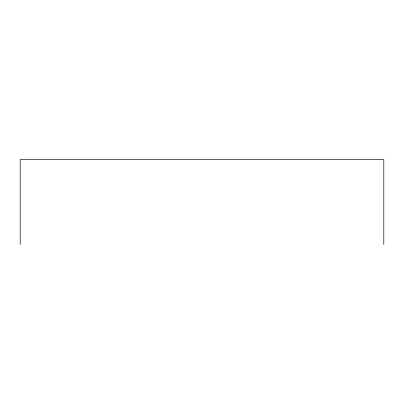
<?xml version="1.0" encoding="UTF-8"?>
<svg xmlns="http://www.w3.org/2000/svg" width="404" height="404" viewBox="0 0 404 404"><rect width="100%" height="100%" fill="white"/><g stroke="black" fill="none" stroke-linecap="round" stroke-linejoin="round"><path stroke-width="0.61" d="M383.8 244.491L383.8 159.509L20.2 159.509L20.2 244.491"/></g></svg>
